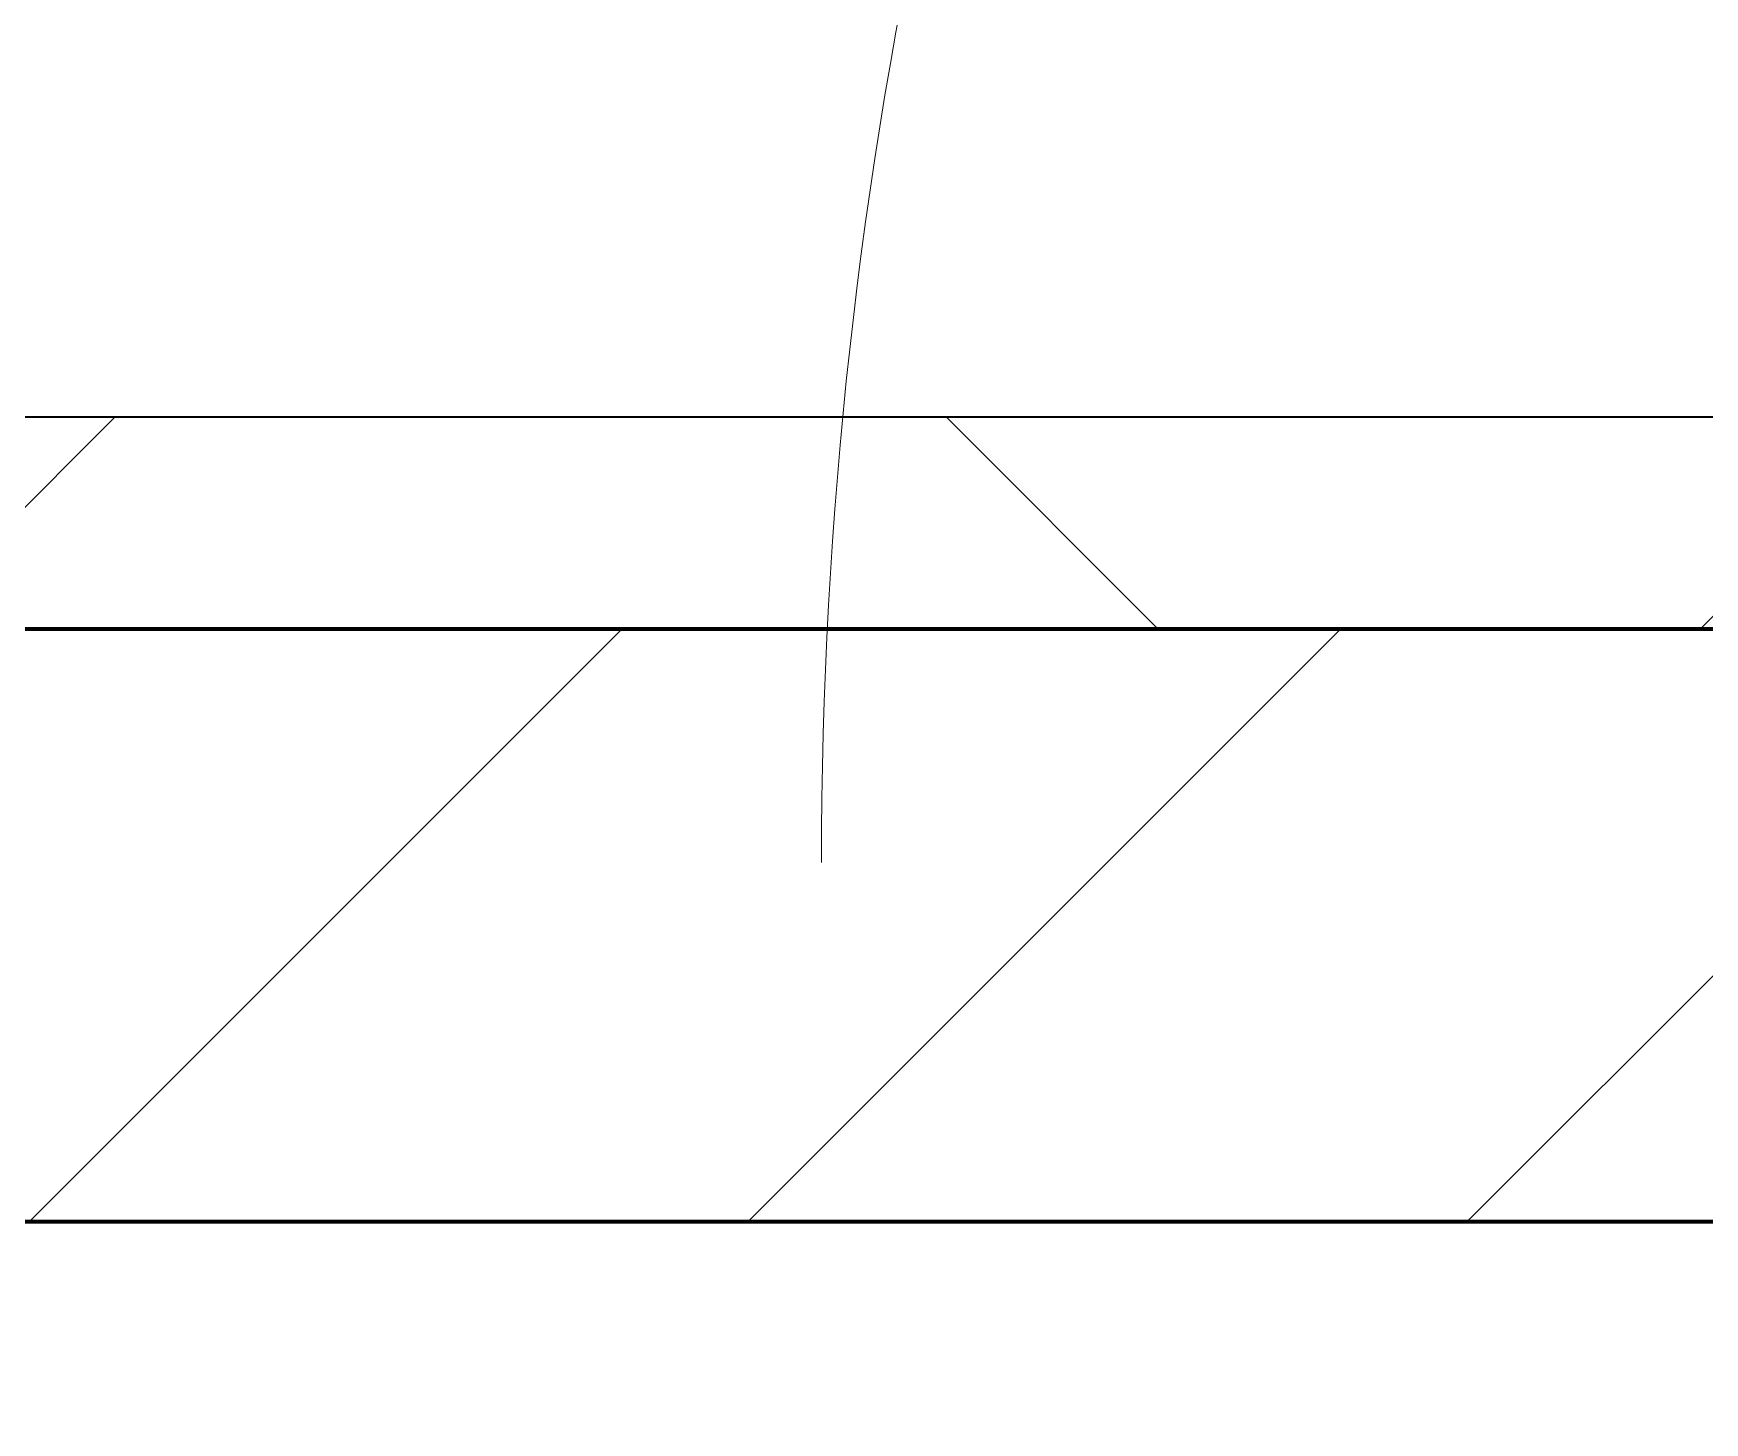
# Model space of a CAD drawing. Header units: millimetres. Extents: x -678720 to -601931, y -306 to 39239.
# Drawn here: x -647968.4 to -647573.9, y 4331.7 to 4659.5 of the extents above; entities that cross this region are included whole.
import ezdxf
from ezdxf.xclip import XClip

# ---------------------------------------------------------------- set-up
doc = ezdxf.new("R2010")
doc.units = ezdxf.units.MM
doc.header["$XCLIPFRAME"] = 0
for name, color, linetype, lineweight in [('A-DOOR-E', 2, 'Continuous', 25), ('A-DOOR-OPNG', 2, 'Continuous', 9), ('A-GLAZ-CURT', 2, 'Continuous', 9), ('A-WALL', 5, 'Continuous', 35), ('A-WALL-FNSH', 2, 'Continuous', 35), ('A-WALL-PATT', 1, 'Continuous', 35)]:
    doc.layers.add(name, color=color, linetype=linetype, lineweight=lineweight)
doc.layers.add('A11_ALU.SOLID SHEET', color=2, linetype='Continuous')

# ---------------------------------------------------------------- blocks, each defined once
blk = doc.blocks.new('DPA_AC-SG-PI - A1_1200x1300 mm-9660120-4234-01 ENLARGED MULTI-PURPOSE LEVEL - REFLECTED CEILING PLAN - SHEET 5')
at = {"layer": 'A-DOOR-OPNG'}
blk.add_arc((-500, -14.8), 1100, 334.74419, 0, dxfattribs=at)
blk = doc.blocks.new('PPLS-PP19_Custom Tile Pattern - Custom Tile Pattern-V120-4234-01 ENLARGED MULTI-PURPOSE LEVEL - REFLECTED CEILING PLAN - SHEET 5')
at = {"layer": 'A-GLAZ-CURT'}
for p, q in [((-300, 0), (300, 0)), ((300, 0), (-300, 0)), ((195.99, 0), (213.31, 0)), ((213.31, 0), (195.99, 0)), ((230.06, 0), (300, 0)), ((-300, -50), (300, -50)), ((300, -50), (-300, -50))]:
    blk.add_line(p, q, dxfattribs=at)
for points, knots in [([(114.39, 0), (114.2, 0), (112.08, 0), (105.42, 0), (92.38, 0), (85.59, 0), (74.4, 0), (62.26, 0), (51.85, 0), (43.81, 0), (29.53, 0), (20.67, 0), (18.85, 0), (18.16, 0)], [-8148.58938, -8148.58938, -8148.58938, -8148.58938, -8105.191388, -7723.759874, -7531.75727, -7135.649961, -6924.452779, -6738.82075, -6548.303034, -6314.283804, -6135.05769, -5972.647715, -5832.674503, -5832.674503, -5832.674503, -5832.674503]), ([(28.59, 0), (32.96, 0), (51.23, 0), (88.72, 0), (120.63, 0), (138.28, 0), (138.53, 0)], [-404.286242, -404.286242, -404.286242, -404.286242, -390.253598, -346.313304, -291.370682, -290.5735, -290.5735, -290.5735, -290.5735]), ([(136.44, 0), (121.66, 0), (86.93, 0), (51.16, 0), (31.18, 0)], [-106.750556, -106.750556, -106.750556, -106.750556, -59.610984, 0, 0, 0, 0]), ([(36.29, 0), (37.77, 0), (48.82, 0), (64.79, 0), (95.91, 0), (124.45, 0), (132.42, 0), (134.6, 0)], [-314.598523, -314.598523, -314.598523, -314.598523, -305.899624, -287.17622, -249.500363, -194.761443, -152.241002, -152.241002, -152.241002, -152.241002]), ([(94.29, 0), (96.91, 0), (107.2, 0), (116.36, 0), (128.63, 0), (128.95, 0)], [-71.857928, -71.857928, -71.857928, -71.857928, -63.759246, -39.050993, -35.895543, -35.895543, -35.895543, -35.895543]), ([(94.4, 0), (94.4, 0), (94.64, 0), (99.11, 0), (108.97, 0), (120.79, 0), (139.94, 0), (163.31, 0), (185.23, 0), (193.62, 0), (194.69, 0), (194.79, 0)], [-2348.345796, -2348.345796, -2348.345796, -2348.345796, -2310.419338, -2233.599744, -2052.234781, -1843.028543, -1530.39897, -1095.004608, -529.74427, -295.064701, -265.121568, -265.121568, -265.121568, -265.121568]), ([(168.37, 0), (167.68, 0), (162.47, 0), (147.02, 0), (116.39, 0), (98.1, 0), (94.51, 0)], [-543.375029, -543.375029, -543.375029, -543.375029, -530.793311, -458.593899, -401.860199, -388.397396, -388.397396, -388.397396, -388.397396]), ([(129.02, 0), (129.02, 0), (124.41, 0), (122.35, 0), (114.96, 0), (108.04, 0), (103.09, 0)], [-35.386604, -35.386604, -35.386604, -35.386604, -31.430235, -22.807238, -15.488593, 0, 0, 0, 0]), ([(157.9, 0), (156.77, 0), (151.67, 0), (143.29, 0), (134.04, 0), (126.24, 0), (118.6, 0), (114.23, 0), (111.98, 0), (105.66, 0), (105.23, 0), (105.23, 0)], [-10292.955006, -10292.955006, -10292.955006, -10292.955006, -10098.273015, -9847.788484, -9677.714971, -9567.007022, -9453.21225, -9220.200448, -9012.77275, -8966.157302, -8929.495943, -8929.495943, -8929.495943, -8929.495943]), ([(128.58, 0), (128.8, 0), (130.16, 0), (139.26, 0), (152.67, 0), (161.24, 0), (162.19, 0), (162.75, 0)], [-633.326174, -633.326174, -633.326174, -633.326174, -627.736123, -618.981161, -602.094757, -592.980799, -581.414464, -581.414464, -581.414464, -581.414464]), ([(137.1, 0), (136, 0), (133.64, 0), (129.87, 0), (129.11, 0)], [-670.405967, -670.405967, -670.405967, -670.405967, -651.020627, -640.742133, -640.742133, -640.742133, -640.742133]), ([(193.8, 0), (193.33, 0), (190.11, 0), (183.13, 0), (171, 0), (161.95, 0), (161.28, 0), (158.35, 0), (157.85, 0), (157.77, 0)], [-11665.349007, -11665.349007, -11665.349007, -11665.349007, -11565.880756, -11105.624034, -10839.086983, -10768.332124, -10666.779182, -10580.760289, -10550.278881, -10550.278881, -10550.278881, -10550.278881]), ([(300, 0), (286.53, 0), (254.22, 0), (207.11, 0), (177.41, 0), (159.34, 0), (158.33, 0), (158.3, 0)], [-285.253232, -285.253232, -285.253232, -285.253232, -244.693688, -187.987675, -143.776725, -129.632772, -123.352749, -123.352749, -123.352749, -123.352749]), ([(159.07, 0), (159.13, 0), (160.84, 0), (165.21, 0), (174.15, 0), (185.98, 0), (208.82, 0), (219.42, 0), (230.06, 0)], [-115.643202, -115.643202, -115.643202, -115.643202, -114.681583, -87.660824, -65.295536, -41.623857, -24.459831, 0, 0, 0, 0]), ([(162.75, 0), (165.4, 0), (170.91, 0), (172.61, 0), (172.61, 0)], [-111.264224, -111.264224, -111.264224, -111.264224, -56.742688, -19.085662, -19.085662, -19.085662, -19.085662]), ([(226.09, 0), (224.22, 0), (220.01, 0), (200.27, 0), (182.99, 0), (174.27, 0), (169.67, 0), (168.99, 0)], [-9170.864769, -9170.864769, -9170.864769, -9170.864769, -9016.44624, -8717.832359, -8253.978395, -8152.463617, -8069.855175, -8069.855175, -8069.855175, -8069.855175]), ([(215.22, 0), (214.62, 0), (210.55, 0), (203.98, 0), (187.54, 0), (175.3, 0), (169.49, 0)], [-203.825446, -203.825446, -203.825446, -203.825446, -198.527383, -184.406837, -162.427601, -142.916156, -142.916156, -142.916156, -142.916156]), ([(171.51, 0), (176.48, 0), (193.23, 0), (201.73, 0), (208.81, 0), (212.81, 0), (221.28, 0), (226.06, 0)], [-7971.819559, -7971.819559, -7971.819559, -7971.819559, -7784.112253, -7606.717214, -7289.299508, -7042.621073, -6801.931005, -6801.931005, -6801.931005, -6801.931005]), ([(172.07, 0), (177.66, 0), (187.87, 0), (201.08, 0), (207.47, 0), (213.96, 0), (215.11, 0)], [-255.364076, -255.364076, -255.364076, -255.364076, -237.955587, -223.92608, -215.862851, -208.75215, -208.75215, -208.75215, -208.75215]), ([(219.9, 0), (220.86, 0), (222.6, 0), (224.69, 0), (225, 0)], [-10670.940496, -10670.940496, -10670.940496, -10670.940496, -10511.382485, -10485.148688, -10485.148688, -10485.148688, -10485.148688]), ([(226.09, 0), (232.45, 0), (242.44, 0), (246.54, 0), (246.96, 0)], [-10454.155764, -10454.155764, -10454.155764, -10454.155764, -9925.173265, -9834.877357, -9834.877357, -9834.877357, -9834.877357]), ([(300, 0), (288.22, 0), (262, 0), (235.83, 0), (226.36, 0), (226.12, 0)], [-12528.858583, -12528.858583, -12528.858583, -12528.858583, -11905.454923, -11162.864862, -11143.005514, -11143.005514, -11143.005514, -11143.005514]), ([(247.1, 0), (246.76, 0), (245.04, 0), (238.34, 0), (230.06, 0), (227.07, 0), (226.6, 0)], [-9649.085549, -9649.085549, -9649.085549, -9649.085549, -9581.591397, -9406.094246, -9221.510254, -9184.606027, -9184.606027, -9184.606027, -9184.606027]), ([(227.16, 0), (231.23, 0), (246.98, 0), (266.73, 0), (281.71, 0), (291.71, 0), (296.52, 0), (297.86, 0), (298.09, 0)], [-6783.57697, -6783.57697, -6783.57697, -6783.57697, -6582.165592, -6068.460911, -5766.029927, -5566.724884, -5280.360606, -5199.253518, -5199.253518, -5199.253518, -5199.253518]), ([(284.76, 0), (284.76, 0), (285.09, 0), (287.47, 0), (293.59, 0), (297.76, 0), (300, 0)], [-4110.630118, -4110.630118, -4110.630118, -4110.630118, -4053.389046, -3959.664717, -3862.421465, -3746.95702, -3746.95702, -3746.95702, -3746.95702]), ([(297.38, 0), (295.84, 0), (291.62, 0), (285.38, 0), (284.87, 0)], [-4803.172655, -4803.172655, -4803.172655, -4803.172655, -4358.271401, -4143.037883, -4143.037883, -4143.037883, -4143.037883])]:
    blk.add_open_spline(points, degree=3, knots=knots, dxfattribs=at)
for points in [[(168.74, 0), (168.74, 0), (169.81, 0), (171.51, 0)], [(195.11, 0), (194.91, 0), (194.44, 0), (193.8, 0)], [(225.84, 0), (222.47, 0), (219.86, 0), (219.02, 0)]]:
    blk.add_open_spline(points, degree=3, dxfattribs=at)
blk = doc.blocks.new('PPLS-PP19_Custom Tile Pattern - Custom Tile Pattern-V121-4234-01 ENLARGED MULTI-PURPOSE LEVEL - REFLECTED CEILING PLAN - SHEET 5')
at = {"layer": 'A-GLAZ-CURT'}
for p, q in [((-300, 0), (300, 0)), ((300, 0), (-300, 0)), ((-293.07, 0), (-275.75, 0)), ((-275.75, 0), (-293.07, 0)), ((-222.32, 0), (-205, 0)), ((-205, 0), (-222.32, 0)), ((-300, -50), (300, -50)), ((300, -50), (-300, -50))]:
    blk.add_line(p, q, dxfattribs=at)
at = {"layer": 'A-GLAZ-CURT', "flags": 128}
for points in [[(-300, 0), (-291.56, 0), (-283.3, 0), (-275.2, 0), (-267.26, 0), (-259.45, 0), (-251.77, 0), (-244.2, 0), (-236.74, 0), (-229.36, 0), (-222.06, 0), (-214.83, 0), (-207.71, 0), (-200.76, 0), (-194.02, 0), (-187.54, 0), (-181.38, 0), (-176.09, 0)], [(-125.17, 0), (-128.55, 0), (-134.16, 0), (-140.03, 0), (-145.5, 0), (-150.63, 0), (-155.53, 0), (-160.27, 0), (-164.95, 0), (-169.65, 0), (-174.47, 0), (-179.49, 0), (-184.81, 0), (-190.44, 0), (-196.37, 0), (-202.58, 0), (-209.04, 0), (-215.73, 0), (-222.63, 0), (-229.72, 0), (-236.97, 0), (-244.39, 0), (-251.96, 0), (-259.67, 0), (-267.51, 0), (-275.48, 0), (-283.55, 0), (-291.73, 0), (-300, 0)], [(-175.58, 0), (-170.25, 0), (-165.64, 0), (-162.01, 0), (-159.53, 0), (-157.46, 0), (-154.52, 0), (-149.42, 0), (-141.84, 0), (-132.81, 0), (-126.08, 0)]]:
    blk.add_lwpolyline(points, dxfattribs=at)
at = {"layer": 'A-GLAZ-CURT'}
for points, knots in [([(-300, 0), (-284.65, 0), (-264.63, 0), (-246.43, 0), (-242.01, 0)], [-5323.127839, -5323.127839, -5323.127839, -5323.127839, -4502.809032, -4231.272458, -4231.272458, -4231.272458, -4231.272458]), ([(-176.1, 0), (-188.09, 0), (-220.64, 0), (-262.56, 0), (-294.48, 0), (-300, 0)], [-16028.098339, -16028.098339, -16028.098339, -16028.098339, -15131.813646, -13729.592194, -13439.944408, -13439.944408, -13439.944408, -13439.944408]), ([(-137.88, 0), (-140.56, 0), (-147.66, 0), (-147.69, 0), (-158.72, 0), (-174.02, 0), (-185.59, 0), (-209.77, 0), (-232.01, 0), (-255.22, 0), (-262.59, 0), (-264.9, 0), (-265.4, 0)], [-3187.727384, -3187.727384, -3187.727384, -3187.727384, -2919.378265, -2477.344047, -2237.412286, -2029.680487, -1755.085331, -1400.429864, -858.079193, -543.655514, -208.940337, 0, 0, 0, 0]), ([(-258.6, 0), (-257.91, 0), (-254.26, 0), (-247.88, 0), (-242.7, 0), (-242.03, 0)], [-5722.54675, -5722.54675, -5722.54675, -5722.54675, -5657.471696, -5413.335975, -5376.930784, -5376.930784, -5376.930784, -5376.930784]), ([(-242.02, 0), (-235.39, 0), (-225.36, 0), (-213.1, 0), (-200.2, 0), (-188.48, 0), (-179.77, 0), (-176.11, 0)], [-5376.889564, -5376.889564, -5376.889564, -5376.889564, -5017.494783, -4832.723979, -4666.091899, -4349.945572, -4155.908768, -4155.908768, -4155.908768, -4155.908768]), ([(-241.18, 0), (-216.61, 0), (-171.42, 0), (-129.95, 0), (-110.8, 0), (-99.5, 0), (-91.46, 0)], [-4214.142872, -4214.142872, -4214.142872, -4214.142872, -2700.551212, -1002.059161, -460.363443, 0, 0, 0, 0]), ([(-176.1, 0), (-176.82, 0), (-183.81, 0), (-199.46, 0), (-216.65, 0), (-231.26, 0), (-233.46, 0), (-234, 0)], [-1802.576457, -1802.576457, -1802.576457, -1802.576457, -1763.376603, -1422.553702, -978.033455, -846.069444, -682.911962, -682.911962, -682.911962, -682.911962]), ([(-233.49, 0), (-233.44, 0), (-232.38, 0), (-230.74, 0), (-225.3, 0), (-223.63, 0)], [-455.274641, -455.274641, -455.274641, -455.274641, -440.605512, -119.536984, 0, 0, 0, 0]), ([(-223.63, 0), (-219.39, 0), (-206.17, 0), (-188.58, 0), (-169.02, 0), (-152.12, 0), (-136.84, 0), (-127.33, 0), (-124.19, 0), (-123.43, 0), (-123.28, 0)], [-5463.295695, -5463.295695, -5463.295695, -5463.295695, -5161.076232, -4739.070012, -4465.409639, -4149.119819, -3839.893365, -3647.167523, -3488.92562, -3439.852845, -3439.852845, -3439.852845, -3439.852845]), ([(-175.66, 0), (-172.86, 0), (-166.58, 0), (-158.7, 0), (-157.22, 0)], [-4147.886235, -4147.886235, -4147.886235, -4147.886235, -4000.813434, -3840.635403, -3840.635403, -3840.635403, -3840.635403]), ([(-133.82, 0), (-135.51, 0), (-137.8, 0), (-149.31, 0), (-160.89, 0), (-169.72, 0), (-175.08, 0)], [-2731.647847, -2731.647847, -2731.647847, -2731.647847, -2418.507304, -2308.929706, -2113.765672, -1821.098565, -1821.098565, -1821.098565, -1821.098565]), ([(-110.38, 0), (-117.97, 0), (-137.83, 0), (-160.61, 0), (-175.02, 0)], [-17895.283523, -17895.283523, -17895.283523, -17895.283523, -17136.203329, -16055.034758, -16055.034758, -16055.034758, -16055.034758]), ([(-152.35, 0), (-151.03, 0), (-147.71, 0), (-143.57, 0), (-138.62, 0)], [-3494.978217, -3494.978217, -3494.978217, -3494.978217, -3371.022232, -3227.460399, -3227.460399, -3227.460399, -3227.460399]), ([(-118.78, 0), (-121.86, 0), (-126.28, 0), (-136.96, 0), (-147.46, 0), (-150.03, 0), (-150.57, 0)], [-5938.474035, -5938.474035, -5938.474035, -5938.474035, -5700.061948, -5508.838257, -5298.784692, -5196.16478, -5196.16478, -5196.16478, -5196.16478]), ([(-150.34, 0), (-150.07, 0), (-147.75, 0), (-142.6, 0), (-127.26, 0), (-107.3, 0), (-90.42, 0), (-75.26, 0), (-68.41, 0), (-65.12, 0), (-63.63, 0)], [-4948.728362, -4948.728362, -4948.728362, -4948.728362, -4883.323924, -4440.880425, -4054.690705, -3793.097032, -3402.597032, -3144.956779, -3050.982048, -2969.237017, -2969.237017, -2969.237017, -2969.237017]), ([(-110.5, 0), (-119.91, 0), (-131.23, 0), (-147.74, 0), (-149.07, 0)], [-6974.689771, -6974.689771, -6974.689771, -6974.689771, -6449.282163, -6277.220794, -6277.220794, -6277.220794, -6277.220794]), ([(-148.23, 0), (-146.94, 0), (-140.15, 0), (-137.28, 0), (-133.93, 0), (-128.78, 0), (-126.5, 0)], [-6162.058746, -6162.058746, -6162.058746, -6162.058746, -6017.569127, -5560.701257, -5364.112219, -5231.017328, -5231.017328, -5231.017328, -5231.017328]), ([(-86.16, 0), (-91.37, 0), (-104.13, 0), (-122.65, 0), (-139.03, 0), (-146.11, 0), (-146.95, 0)], [-1681.3698, -1681.3698, -1681.3698, -1681.3698, -1374.161226, -945.742622, -741.901385, -489.130243, -489.130243, -489.130243, -489.130243]), ([(-146.69, 0), (-146.59, 0), (-145.49, 0), (-135.69, 0), (-128.29, 0), (-125.15, 0)], [-420.34245, -420.34245, -420.34245, -420.34245, -406.956646, -290.263673, 0, 0, 0, 0]), ([(-127.41, 0), (-131.63, 0), (-133.16, 0), (-134.09, 0), (-134.15, 0)], [-8540.990293, -8540.990293, -8540.990293, -8540.990293, -8266.114998, -8246.473386, -8246.473386, -8246.473386, -8246.473386]), ([(-134.15, 0), (-133.32, 0), (-130.31, 0), (-117.33, 0), (-92.04, 0), (-74.02, 0), (-62.74, 0), (-60.36, 0), (-59.97, 0)], [-7657.439573, -7657.439573, -7657.439573, -7657.439573, -7293.749979, -6839.55839, -6236.997189, -5713.340575, -5140.470607, -5006.787413, -5006.787413, -5006.787413, -5006.787413]), ([(-120.13, 0), (-120.14, 0), (-120.24, 0), (-121.3, 0), (-129.25, 0), (-133.82, 0)], [-2933.992132, -2933.992132, -2933.992132, -2933.992132, -2920.575025, -2840.280255, -2731.647847, -2731.647847, -2731.647847, -2731.647847]), ([(-113.43, 0), (-113.44, 0), (-113.96, 0), (-119.73, 0), (-125.43, 0), (-127.03, 0), (-127.41, 0)], [-328.499627, -328.499627, -328.499627, -328.499627, -282.672656, -98.539552, -24.539552, 0, 0, 0, 0]), ([(-126.5, 0), (-122.44, 0), (-108.71, 0), (-86.68, 0), (-63.44, 0), (-54.4, 0), (-48.53, 0), (-30.79, 0), (-18.03, 0), (8.61, 0), (14.76, 0), (20.25, 0), (21.53, 0)], [-5231.017328, -5231.017328, -5231.017328, -5231.017328, -4994.692869, -4542.524482, -4008.285538, -3689.699207, -3546.54457, -3315.260113, -2864.387349, -2439.246196, -2084.094819, -1992.768506, -1992.768506, -1992.768506, -1992.768506]), ([(-125.15, 0), (-124.93, 0), (-121.96, 0), (-113.01, 0), (-98.9, 0), (-85.29, 0), (-71.67, 0), (-65.93, 0), (-65.07, 0)], [-3362.7396, -3362.7396, -3362.7396, -3362.7396, -3342.215224, -3074.362186, -2902.289527, -2605.247022, -2322.099534, -2241.8264, -2241.8264, -2241.8264, -2241.8264]), ([(-122.08, 0), (-122.01, 0), (-121.69, 0), (-121.2, 0), (-120.88, 0)], [-3136.336417, -3136.336417, -3136.336417, -3136.336417, -3110.304437, -3035.164275, -3035.164275, -3035.164275, -3035.164275]), ([(-44.34, 0), (-45.63, 0), (-47.41, 0), (-60.59, 0), (-81.23, 0), (-99.51, 0), (-114.02, 0), (-117.28, 0), (-118.78, 0)], [-1589.181349, -1589.181349, -1589.181349, -1589.181349, -1405.135169, -1060.00838, -740.068933, -229.489605, -116.330425, 0, 0, 0, 0]), ([(-117.74, 0), (-117.19, 0), (-114.78, 0), (-113.43, 0), (-113.43, 0)], [-821.249067, -821.249067, -821.249067, -821.249067, -394.672656, -330.879064, -330.879064, -330.879064, -330.879064]), ([(-45.13, 0), (-48.73, 0), (-60.08, 0), (-85.2, 0), (-107.61, 0), (-116.56, 0), (-117.56, 0)], [-3449.24608, -3449.24608, -3449.24608, -3449.24608, -2842.901703, -2193.204658, -1433.981041, -985.49888, -985.49888, -985.49888, -985.49888]), ([(-45.04, 0), (-49.02, 0), (-57.93, 0), (-75.59, 0), (-93.89, 0), (-106.96, 0), (-110.32, 0)], [-1705.040547, -1705.040547, -1705.040547, -1705.040547, -1466.981642, -1208.454564, -789.402658, -508.095516, -508.095516, -508.095516, -508.095516]), ([(-110.28, 0), (-110.07, 0), (-106.39, 0), (-96.78, 0), (-71.33, 0), (-42.53, 0), (-12.78, 0), (4.23, 0), (9.64, 0), (10.14, 0), (10.18, 0)], [-5451.000984, -5451.000984, -5451.000984, -5451.000984, -5430.283136, -5103.229623, -4799.173296, -4065.652676, -3589.737505, -3285.047089, -3066.359526, -3044.715262, -3044.715262, -3044.715262, -3044.715262]), ([(-44.38, 0), (-46.99, 0), (-58.05, 0), (-78.2, 0), (-100.24, 0), (-109.76, 0), (-110.19, 0)], [-8253.382896, -8253.382896, -8253.382896, -8253.382896, -8073.216054, -7508.296369, -7004.680444, -6980.442951, -6980.442951, -6980.442951, -6980.442951]), ([(-72.93, 0), (-75.51, 0), (-86.16, 0), (-99.87, 0), (-110.18, 0)], [-19442.345229, -19442.345229, -19442.345229, -19442.345229, -18935.241197, -17901.902602, -17901.902602, -17901.902602, -17901.902602])]:
    blk.add_open_spline(points, degree=3, knots=knots, dxfattribs=at)
for points in [[(-115.82, 0), (-115.11, 0), (-113.51, 0), (-111.16, 0)], [(-111.04, 0), (-113.71, 0), (-114.98, 0), (-115.63, 0)]]:
    blk.add_open_spline(points, degree=3, dxfattribs=at)
blk = doc.blocks.new('*U321')
at = {"layer": 'A-GLAZ-CURT'}
for name, p in [('PPLS-PP19_Custom Tile Pattern - Custom Tile Pattern-V120-4234-01 ENLARGED MULTI-PURPOSE LEVEL - REFLECTED CEILING PLAN - SHEET 5', (-15065, -4710)), ('PPLS-PP19_Custom Tile Pattern - Custom Tile Pattern-V121-4234-01 ENLARGED MULTI-PURPOSE LEVEL - REFLECTED CEILING PLAN - SHEET 5', (-14465, -4710))]:
    blk.add_blockref(name, p, dxfattribs=at)
blk = doc.blocks.new('*U743')
blk.add_lwpolyline([(21173.36, -580), (28210, -580), (28210, -6849.96), (45954.15, -6849.96), (45954.15, 600), (82995.06, 600), (83086.47, 650), (90052, 650), (90392, 990), (103159.16, 990), (103159.16, 4990), (21173.36, 4990), (21173.36, 3485.45), (21203.36, 3485.45), (21203.36, 925.54), (21173.36, 925.54), (21173.36, -580)])

msp = doc.modelspace()

# ---------------------------------------------------------------- block references
at = {"layer": 'A11_ALU.SOLID SHEET'}
ref = msp.add_blockref('*U743', (-744682.37, 3579.02), dxfattribs=at)
XClip(ref).set_block_clipping_path([(69798.6834257276, -3885.5002684942), (120965.0023936313, 33679.9972602262)])

# ---------------------------------------------------------------- next in the draw order: hatches: boundary and pattern name
at = {"layer": 'A-WALL-PATT', "lineweight": 9}
h = msp.add_hatch(dxfattribs=at)
h.set_pattern_fill('FP_3', color=256, style=0, pattern_type=2)
h.set_pattern_definition([(45, (0, 0), (-212.13203, 212.13203), []), (135, (0, 0), (-212.13203, -212.13203), [])])
h.paths.add_polyline_path([(-654269.66, 4519.02), (-650449.44, 4519.02), (-650561.35, 4569.02), (-654219.66, 4569.02)])
h.paths.add_polyline_path([(-637582.37, 4519.02), (-637582.37, 4569.02), (-643251.04, 4569.02), (-643139.13, 4519.02), (-641132.34, 4519.02)])
h.paths.add_polyline_path([(-648779.13, 4519.02), (-646849.44, 4519.02), (-646961.35, 4569.02), (-650451.04, 4569.02), (-650339.13, 4519.02), (-648845.05, 4519.02)])
h.paths.add_polyline_path([(-643249.44, 4519.02), (-643361.35, 4569.02), (-646851.04, 4569.02), (-646739.13, 4519.02), (-643307.72, 4519.02)])
h = msp.add_hatch(dxfattribs=at)
h.set_pattern_fill('FP_2', color=256, style=0, pattern_type=2)
h.set_pattern_definition([(45, (0, 0), (-84.852814, 84.852814), [])])
h.paths.add_polyline_path([(-644182.37, 4379.02), (-625797.37, 4379.02), (-625797.37, 4519.02), (-643139.13, 4519.02), (-643088.73, 4496.5), (-643084.96, 4498.68), (-643079.79, 4498.68), (-643073.71, 4494.02), (-643072.71, 4489.35), (-643007.37, 4460.15), (-643025.73, 4419.07), (-643249.44, 4519.02), (-646739.13, 4519.02), (-646688.73, 4496.5), (-646684.96, 4498.68), (-646679.79, 4498.68), (-646673.71, 4494.02), (-646672.71, 4489.35), (-646607.37, 4460.15), (-646625.73, 4419.07), (-646849.44, 4519.02), (-650339.13, 4519.02), (-650288.73, 4496.5), (-650284.96, 4498.68), (-650279.79, 4498.68), (-650273.71, 4494.02), (-650272.71, 4489.35), (-650207.37, 4460.15), (-650225.73, 4419.07), (-650449.44, 4519.02), (-654269.66, 4519.02), (-654409.66, 4379.02), (-644296.53, 4379.02)])

# ---------------------------------------------------------------- next in the draw order: linework, layer by layer
at = {"layer": 'A-WALL', "color": 7, "lineweight": 70}
for p, q in [((-650182.37, 4519.02), (-647782.37, 4519.02)), ((-647782.37, 4519.02), (-646849.44, 4519.02)), ((-647782.37, 4379.02), (-650182.37, 4379.02)), ((-646582.37, 4379.02), (-647782.37, 4379.02))]:
    msp.add_line(p, q, dxfattribs=at)
at = {"layer": 'A-WALL-FNSH', "color": 250}
for p, q in [((-650182.37, 4569.02), (-647782.37, 4569.02)), ((-647782.37, 4569.02), (-646961.35, 4569.02)), ((-647782.37, 4519.02), (-650182.37, 4519.02)), ((-646849.44, 4519.02), (-647782.37, 4519.02))]:
    msp.add_line(p, q, dxfattribs=at)

# ---------------------------------------------------------------- next in the draw order: block references
msp.add_blockref('*U321', (-633017.37, 9279.02))
at = {"layer": 'A-DOOR-E', "rotation": 180}
msp.add_blockref('DPA_AC-SG-PI - A1_1200x1300 mm-9660120-4234-01 ENLARGED MULTI-PURPOSE LEVEL - REFLECTED CEILING PLAN - SHEET 5', (-647182.37, 4449.02), dxfattribs=at)

doc.saveas('drawing.dxf')
